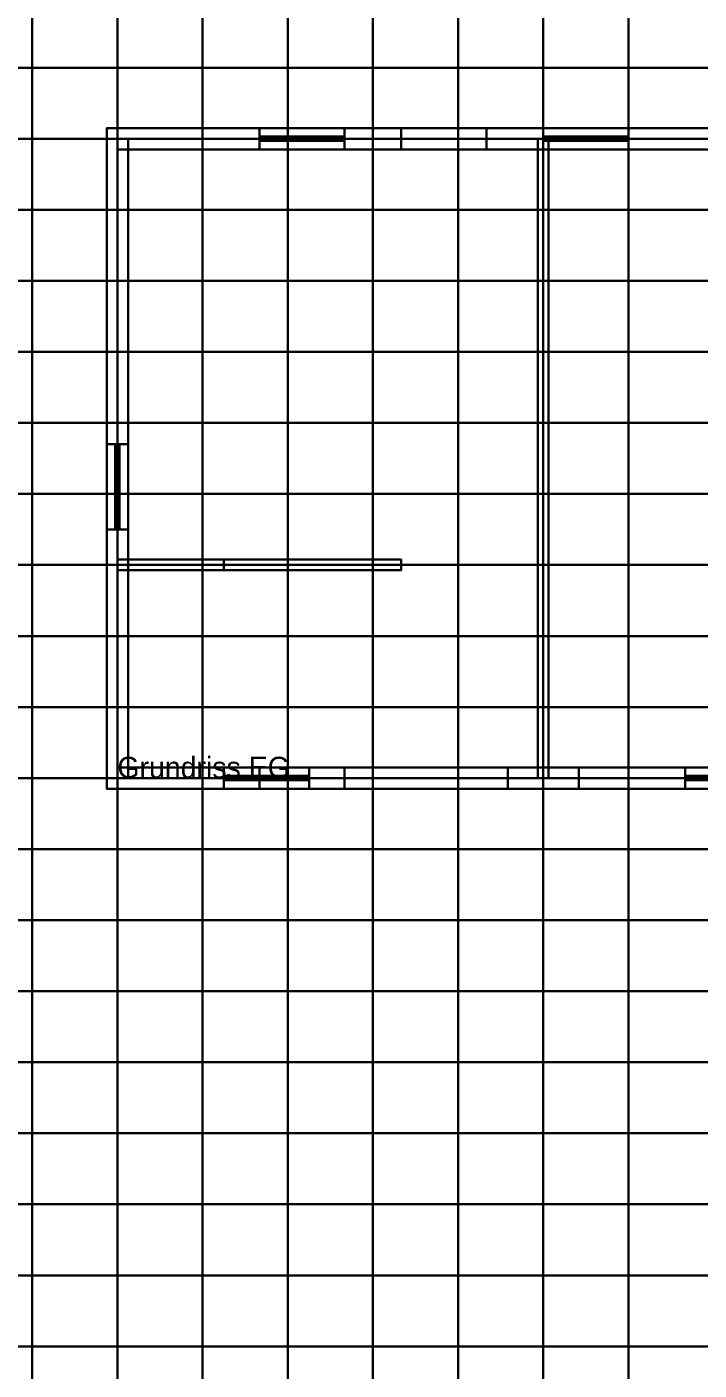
# Model space of a CAD drawing. Header units: millimetres. Extents: x -20000 to 218800, y -20000 to 179000.
# Drawn here: x 38725 to 48195, y 63666 to 82575 of the extents above; entities that cross this region are included whole.
import ezdxf

# ---------------------------------------------------------------- set-up
doc = ezdxf.new("R2010")
doc.units = ezdxf.units.MM
for name, color, linetype in [('A-BODEN', 33, 'Continuous'), ('A-DECKE', 9, 'Continuous'), ('A-FENSTER', 4, 'Continuous'), ('A-FENSTER-GLAS', 5, 'Continuous'), ('A-MAUER', 253, 'Continuous'), ('A-STUETZE', 8, 'Continuous'), ('A-TERRASSE', 32, 'Continuous'), ('A-TEXT', 2, 'Continuous'), ('A-TREPPE', 41, 'Continuous'), ('A-WAND', 7, 'Continuous'), ('A-WAND-INNEN', 8, 'Continuous')]:
    doc.layers.add(name, color=color, linetype=linetype)

# ---------------------------------------------------------------- blocks, each defined once
blk = doc.blocks.new('RAHMEN')
mesh = blk.add_polyface()
corners = [(0, -30), (0, 30), (1200, 30), (1200, -30), (0, -30, 60), (1200, -30, 60), (1200, 30, 60), (0, 30, 60)]
mesh.append_faces([[corners[k] for k in face] for face in [(0, 1, 2, 3), (4, 5, 6, 7), (0, 3, 5, 4), (3, 2, 6, 5), (2, 1, 7, 6), (1, 0, 4, 7)]])
mesh = blk.add_polyface()
corners = [(0, -30, 1140), (0, 30, 1140), (1200, 30, 1140), (1200, -30, 1140), (0, -30, 1200), (1200, -30, 1200), (1200, 30, 1200), (0, 30, 1200)]
mesh.append_faces([[corners[k] for k in face] for face in [(0, 1, 2, 3), (4, 5, 6, 7), (0, 3, 5, 4), (3, 2, 6, 5), (2, 1, 7, 6), (1, 0, 4, 7)]])
mesh = blk.add_polyface()
corners = [(0, -30), (0, 30), (60, 30), (60, -30), (0, -30, 1200), (60, -30, 1200), (60, 30, 1200), (0, 30, 1200)]
mesh.append_faces([[corners[k] for k in face] for face in [(0, 1, 2, 3), (4, 5, 6, 7), (0, 3, 5, 4), (3, 2, 6, 5), (2, 1, 7, 6), (1, 0, 4, 7)]])
mesh = blk.add_polyface()
corners = [(1140, -30), (1140, 30), (1200, 30), (1200, -30), (1140, -30, 1200), (1200, -30, 1200), (1200, 30, 1200), (1140, 30, 1200)]
mesh.append_faces([[corners[k] for k in face] for face in [(0, 1, 2, 3), (4, 5, 6, 7), (0, 3, 5, 4), (3, 2, 6, 5), (2, 1, 7, 6), (1, 0, 4, 7)]])
blk = doc.blocks.new('FENSTER')
at = {"layer": 'A-FENSTER-GLAS', "color": 5}
blk.add_3dface([(60, 0, 60), (1140, 0, 60), (1140, 0, 1140), (60, 0, 1140)], dxfattribs=at)
blk.add_blockref('RAHMEN', (0, 0))
blk = doc.blocks.new('STUFE')
mesh = blk.add_polyface()
corners = [(0, 0), (0, 280), (1100, 280), (1100, 0), (0, 0, 170), (1100, 0, 170), (1100, 280, 170), (0, 280, 170)]
mesh.append_faces([[corners[k] for k in face] for face in [(0, 1, 2, 3), (4, 5, 6, 7), (0, 3, 5, 4), (3, 2, 6, 5), (2, 1, 7, 6), (1, 0, 4, 7)]])
blk = doc.blocks.new('HAUS')
at = {"layer": 'A-DECKE'}
for points in [[(0, 0, 5800), (12000, 0, 5800), (12000, 9000, 5800), (0, 9000, 5800)], [(0, 0, 6000), (12000, 0, 6000), (12000, 9000, 6000), (0, 9000, 6000)]]:
    blk.add_3dface(points, dxfattribs=at)
at = {"layer": 'A-MAUER'}
blk.add_lwpolyline([(12150, -3500), (16000, -3500)], dxfattribs=at)
at = {"layer": 'A-STUETZE'}
blk.add_circle((14500, -2000), 150, dxfattribs=at)
at = {"layer": 'A-TERRASSE'}
blk.add_solid([(12150, -4000), (16000, -4000), (12150, 0), (16000, 0)], dxfattribs=at)
at = {"layer": 'A-WAND'}
for points in [[(0, 0, 6000), (0, 9000, 6000), (0, 4500, 8400)], [(12000, 0, 6000), (12000, 9000, 6000), (12000, 4500, 8400)]]:
    blk.add_3dface(points, dxfattribs=at)
at = {"layer": 'A-FENSTER'}
for p, rotation in [((3200, 9000, 900), 180), ((7200, 9000, 900), 180), ((0, 4700, 900), -90)]:
    blk.add_blockref('FENSTER', p, dxfattribs=dict(at, rotation=rotation))
for p in [(1500, 0, 900), (8000, 0, 900)]:
    blk.add_blockref('FENSTER', p, dxfattribs=at)
at = {"layer": 'A-TREPPE', "zscale": 1.0380622837370241}
for p in [(9600, 8280.000000000002, 2823.529411764706), (9600, 8000, 2647.058823529412), (9600, 7720.000000000001, 2470.5882352941176), (9600, 7440, 2294.117647058824), (9600, 7160, 2117.6470588235293), (9600, 6880, 1941.1764705882356), (9600, 6600, 1764.7058823529414), (9600, 6320, 1588.2352941176473), (9600, 6040, 1411.764705882353), (9600, 5760, 1235.2941176470588), (9600, 5480, 1058.8235294117646), (9600, 5200, 882.3529411764707), (9600, 4920, 705.8823529411765), (9600, 4640, 529.4117647058823), (9600, 4359.999999999999, 352.94117647058823), (9600, 4080, 176.47058823529412), (9600, 3800)]:
    blk.add_blockref('STUFE', p, dxfattribs=at)
at = {"layer": 'A-TEXT'}
blk.add_text('Grundriss EG', height=300, dxfattribs=at).set_placement((0, 0))
at = {"layer": 'A-BODEN'}
mesh = blk.add_polyface(dxfattribs=at)
corners = [(-150, -150, -300), (-150, 9150, -300), (12150, 9150, -300), (12150, -150, -300), (-150, -150), (12150, -150), (12150, 9150), (-150, 9150)]
mesh.append_faces([[corners[k] for k in face] for face in [(0, 1, 2, 3), (4, 5, 6, 7), (0, 3, 5, 4), (3, 2, 6, 5), (2, 1, 7, 6), (1, 0, 4, 7)]])
at = {"layer": 'A-DECKE'}
mesh = blk.add_polyface(dxfattribs=at)
corners = [(0, 4000, 2750), (0, 9000, 2750), (9600, 9000, 2750), (9600, 4000, 2750), (0, 4000, 3000), (9600, 4000, 3000), (9600, 9000, 3000), (0, 9000, 3000)]
mesh.append_faces([[corners[k] for k in face] for face in [(0, 1, 2, 3), (4, 5, 6, 7), (0, 3, 5, 4), (3, 2, 6, 5), (2, 1, 7, 6), (1, 0, 4, 7)]])
mesh = blk.add_polyface(dxfattribs=at)
corners = [(9600, 8850, 2750), (9600, 9000, 2750), (10700, 9000, 2750), (10700, 8850, 2750), (9600, 8850, 3000), (10700, 8850, 3000), (10700, 9000, 3000), (9600, 9000, 3000)]
mesh.append_faces([[corners[k] for k in face] for face in [(0, 1, 2, 3), (4, 5, 6, 7), (0, 3, 5, 4), (3, 2, 6, 5), (2, 1, 7, 6), (1, 0, 4, 7)]])
mesh = blk.add_polyface(dxfattribs=at)
corners = [(10700, 4000, 2750), (10700, 9000, 2750), (12000, 9000, 2750), (12000, 4000, 2750), (10700, 4000, 3000), (12000, 4000, 3000), (12000, 9000, 3000), (10700, 9000, 3000)]
mesh.append_faces([[corners[k] for k in face] for face in [(0, 1, 2, 3), (4, 5, 6, 7), (0, 3, 5, 4), (3, 2, 6, 5), (2, 1, 7, 6), (1, 0, 4, 7)]])
mesh = blk.add_polyface(dxfattribs=at)
corners = [(0, 0, 2750), (0, 4000, 2750), (12000, 4000, 2750), (12000, 0, 2750), (0, 0, 3000), (12000, 0, 3000), (12000, 4000, 3000), (0, 4000, 3000)]
mesh.append_faces([[corners[k] for k in face] for face in [(0, 1, 2, 3), (4, 5, 6, 7), (0, 3, 5, 4), (3, 2, 6, 5), (2, 1, 7, 6), (1, 0, 4, 7)]])
at = {"layer": 'A-WAND'}
mesh = blk.add_polyface(dxfattribs=at)
corners = [(0, 8850), (0, 9150), (2000, 9150), (2000, 8850), (0, 8850, 3000), (2000, 8850, 3000), (2000, 9150, 3000), (0, 9150, 3000)]
mesh.append_faces([[corners[k] for k in face] for face in [(0, 1, 2, 3), (4, 5, 6, 7), (0, 3, 5, 4), (3, 2, 6, 5), (2, 1, 7, 6), (1, 0, 4, 7)]])
mesh = blk.add_polyface(dxfattribs=at)
corners = [(0, 8850, 3000), (0, 9150, 3000), (4000, 9150, 3000), (4000, 8850, 3000), (0, 8850, 5800), (4000, 8850, 5800), (4000, 9150, 5800), (0, 9150, 5800)]
mesh.append_faces([[corners[k] for k in face] for face in [(0, 1, 2, 3), (4, 5, 6, 7), (0, 3, 5, 4), (3, 2, 6, 5), (2, 1, 7, 6), (1, 0, 4, 7)]])
mesh = blk.add_polyface(dxfattribs=at)
corners = [(2000, 8850), (2000, 9150), (3200, 9150), (3200, 8850), (2000, 8850, 900), (3200, 8850, 900), (3200, 9150, 900), (2000, 9150, 900)]
mesh.append_faces([[corners[k] for k in face] for face in [(0, 1, 2, 3), (4, 5, 6, 7), (0, 3, 5, 4), (3, 2, 6, 5), (2, 1, 7, 6), (1, 0, 4, 7)]])
mesh = blk.add_polyface(dxfattribs=at)
corners = [(2000, 8850, 2100), (2000, 9150, 2100), (3200, 9150, 2100), (3200, 8850, 2100), (2000, 8850, 3000), (3200, 8850, 3000), (3200, 9150, 3000), (2000, 9150, 3000)]
mesh.append_faces([[corners[k] for k in face] for face in [(0, 1, 2, 3), (4, 5, 6, 7), (0, 3, 5, 4), (3, 2, 6, 5), (2, 1, 7, 6), (1, 0, 4, 7)]])
mesh = blk.add_polyface(dxfattribs=at)
corners = [(3200, 8850), (3200, 9150), (6000, 9150), (6000, 8850), (3200, 8850, 3000), (6000, 8850, 3000), (6000, 9150, 3000), (3200, 9150, 3000)]
mesh.append_faces([[corners[k] for k in face] for face in [(0, 1, 2, 3), (4, 5, 6, 7), (0, 3, 5, 4), (3, 2, 6, 5), (2, 1, 7, 6), (1, 0, 4, 7)]])
mesh = blk.add_polyface(dxfattribs=at)
corners = [(4000, 8850, 3000), (4000, 9150, 3000), (5200, 9150, 3000), (5200, 8850, 3000), (4000, 8850, 3900), (5200, 8850, 3900), (5200, 9150, 3900), (4000, 9150, 3900)]
mesh.append_faces([[corners[k] for k in face] for face in [(0, 1, 2, 3), (4, 5, 6, 7), (0, 3, 5, 4), (3, 2, 6, 5), (2, 1, 7, 6), (1, 0, 4, 7)]])
mesh = blk.add_polyface(dxfattribs=at)
corners = [(4000, 8850, 5100), (4000, 9150, 5100), (5200, 9150, 5100), (5200, 8850, 5100), (4000, 8850, 5800), (5200, 8850, 5800), (5200, 9150, 5800), (4000, 9150, 5800)]
mesh.append_faces([[corners[k] for k in face] for face in [(0, 1, 2, 3), (4, 5, 6, 7), (0, 3, 5, 4), (3, 2, 6, 5), (2, 1, 7, 6), (1, 0, 4, 7)]])
mesh = blk.add_polyface(dxfattribs=at)
corners = [(5200, 8850, 3000), (5200, 9150, 3000), (12000, 9150, 3000), (12000, 8850, 3000), (5200, 8850, 5800), (12000, 8850, 5800), (12000, 9150, 5800), (5200, 9150, 5800)]
mesh.append_faces([[corners[k] for k in face] for face in [(0, 1, 2, 3), (4, 5, 6, 7), (0, 3, 5, 4), (3, 2, 6, 5), (2, 1, 7, 6), (1, 0, 4, 7)]])
mesh = blk.add_polyface(dxfattribs=at)
corners = [(6000, 8850), (6000, 9150), (7200, 9150), (7200, 8850), (6000, 8850, 900), (7200, 8850, 900), (7200, 9150, 900), (6000, 9150, 900)]
mesh.append_faces([[corners[k] for k in face] for face in [(0, 1, 2, 3), (4, 5, 6, 7), (0, 3, 5, 4), (3, 2, 6, 5), (2, 1, 7, 6), (1, 0, 4, 7)]])
mesh = blk.add_polyface(dxfattribs=at)
corners = [(6000, 8850, 2100), (6000, 9150, 2100), (7200, 9150, 2100), (7200, 8850, 2100), (6000, 8850, 3000), (7200, 8850, 3000), (7200, 9150, 3000), (6000, 9150, 3000)]
mesh.append_faces([[corners[k] for k in face] for face in [(0, 1, 2, 3), (4, 5, 6, 7), (0, 3, 5, 4), (3, 2, 6, 5), (2, 1, 7, 6), (1, 0, 4, 7)]])
mesh = blk.add_polyface(dxfattribs=at)
corners = [(7200, 8850), (7200, 9150), (12000, 9150), (12000, 8850), (7200, 8850, 3000), (12000, 8850, 3000), (12000, 9150, 3000), (7200, 9150, 3000)]
mesh.append_faces([[corners[k] for k in face] for face in [(0, 1, 2, 3), (4, 5, 6, 7), (0, 3, 5, 4), (3, 2, 6, 5), (2, 1, 7, 6), (1, 0, 4, 7)]])
mesh = blk.add_polyface(dxfattribs=at)
corners = [(-150, 4700), (-150, 9000), (150, 9000), (150, 4700), (-150, 4700, 3000), (150, 4700, 3000), (150, 9000, 3000), (-150, 9000, 3000)]
mesh.append_faces([[corners[k] for k in face] for face in [(0, 1, 2, 3), (4, 5, 6, 7), (0, 3, 5, 4), (3, 2, 6, 5), (2, 1, 7, 6), (1, 0, 4, 7)]])
mesh = blk.add_polyface(dxfattribs=at)
corners = [(-150, 0, 3000), (-150, 9000, 3000), (150, 9000, 3000), (150, 0, 3000), (-150, 0, 5800), (150, 0, 5800), (150, 9000, 5800), (-150, 9000, 5800)]
mesh.append_faces([[corners[k] for k in face] for face in [(0, 1, 2, 3), (4, 5, 6, 7), (0, 3, 5, 4), (3, 2, 6, 5), (2, 1, 7, 6), (1, 0, 4, 7)]])
mesh = blk.add_polyface(dxfattribs=at)
corners = [(11850, 0), (11850, 9000), (12150, 9000), (12150, 0), (11850, 0, 3000), (12150, 0, 3000), (12150, 9000, 3000), (11850, 9000, 3000)]
mesh.append_faces([[corners[k] for k in face] for face in [(0, 1, 2, 3), (4, 5, 6, 7), (0, 3, 5, 4), (3, 2, 6, 5), (2, 1, 7, 6), (1, 0, 4, 7)]])
mesh = blk.add_polyface(dxfattribs=at)
corners = [(11850, 0, 3000), (11850, 9000, 3000), (12150, 9000, 3000), (12150, 0, 3000), (11850, 0, 5800), (12150, 0, 5800), (12150, 9000, 5800), (11850, 9000, 5800)]
mesh.append_faces([[corners[k] for k in face] for face in [(0, 1, 2, 3), (4, 5, 6, 7), (0, 3, 5, 4), (3, 2, 6, 5), (2, 1, 7, 6), (1, 0, 4, 7)]])
mesh = blk.add_polyface(dxfattribs=at)
corners = [(-150, 3500), (-150, 4700), (150, 4700), (150, 3500), (-150, 3500, 900), (150, 3500, 900), (150, 4700, 900), (-150, 4700, 900)]
mesh.append_faces([[corners[k] for k in face] for face in [(0, 1, 2, 3), (4, 5, 6, 7), (0, 3, 5, 4), (3, 2, 6, 5), (2, 1, 7, 6), (1, 0, 4, 7)]])
mesh = blk.add_polyface(dxfattribs=at)
corners = [(-150, 3500, 2100), (-150, 4700, 2100), (150, 4700, 2100), (150, 3500, 2100), (-150, 3500, 3000), (150, 3500, 3000), (150, 4700, 3000), (-150, 4700, 3000)]
mesh.append_faces([[corners[k] for k in face] for face in [(0, 1, 2, 3), (4, 5, 6, 7), (0, 3, 5, 4), (3, 2, 6, 5), (2, 1, 7, 6), (1, 0, 4, 7)]])
mesh = blk.add_polyface(dxfattribs=at)
corners = [(-150, 0), (-150, 3500), (150, 3500), (150, 0), (-150, 0, 3000), (150, 0, 3000), (150, 3500, 3000), (-150, 3500, 3000)]
mesh.append_faces([[corners[k] for k in face] for face in [(0, 1, 2, 3), (4, 5, 6, 7), (0, 3, 5, 4), (3, 2, 6, 5), (2, 1, 7, 6), (1, 0, 4, 7)]])
mesh = blk.add_polyface(dxfattribs=at)
corners = [(0, -150), (0, 150), (1500, 150), (1500, -150), (0, -150, 3000), (1500, -150, 3000), (1500, 150, 3000), (0, 150, 3000)]
mesh.append_faces([[corners[k] for k in face] for face in [(0, 1, 2, 3), (4, 5, 6, 7), (0, 3, 5, 4), (3, 2, 6, 5), (2, 1, 7, 6), (1, 0, 4, 7)]])
mesh = blk.add_polyface(dxfattribs=at)
corners = [(0, -150, 3000), (0, 150, 3000), (2000, 150, 3000), (2000, -150, 3000), (0, -150, 5800), (2000, -150, 5800), (2000, 150, 5800), (0, 150, 5800)]
mesh.append_faces([[corners[k] for k in face] for face in [(0, 1, 2, 3), (4, 5, 6, 7), (0, 3, 5, 4), (3, 2, 6, 5), (2, 1, 7, 6), (1, 0, 4, 7)]])
mesh = blk.add_polyface(dxfattribs=at)
corners = [(1500, -150), (1500, 150), (2700, 150), (2700, -150), (1500, -150, 900), (2700, -150, 900), (2700, 150, 900), (1500, 150, 900)]
mesh.append_faces([[corners[k] for k in face] for face in [(0, 1, 2, 3), (4, 5, 6, 7), (0, 3, 5, 4), (3, 2, 6, 5), (2, 1, 7, 6), (1, 0, 4, 7)]])
mesh = blk.add_polyface(dxfattribs=at)
corners = [(1500, -150, 2100), (1500, 150, 2100), (2700, 150, 2100), (2700, -150, 2100), (1500, -150, 3000), (2700, -150, 3000), (2700, 150, 3000), (1500, 150, 3000)]
mesh.append_faces([[corners[k] for k in face] for face in [(0, 1, 2, 3), (4, 5, 6, 7), (0, 3, 5, 4), (3, 2, 6, 5), (2, 1, 7, 6), (1, 0, 4, 7)]])
mesh = blk.add_polyface(dxfattribs=at)
corners = [(2000, -150, 3000), (2000, 150, 3000), (3200, 150, 3000), (3200, -150, 3000), (2000, -150, 3900), (3200, -150, 3900), (3200, 150, 3900), (2000, 150, 3900)]
mesh.append_faces([[corners[k] for k in face] for face in [(0, 1, 2, 3), (4, 5, 6, 7), (0, 3, 5, 4), (3, 2, 6, 5), (2, 1, 7, 6), (1, 0, 4, 7)]])
mesh = blk.add_polyface(dxfattribs=at)
corners = [(2000, -150, 5100), (2000, 150, 5100), (3200, 150, 5100), (3200, -150, 5100), (2000, -150, 5800), (3200, -150, 5800), (3200, 150, 5800), (2000, 150, 5800)]
mesh.append_faces([[corners[k] for k in face] for face in [(0, 1, 2, 3), (4, 5, 6, 7), (0, 3, 5, 4), (3, 2, 6, 5), (2, 1, 7, 6), (1, 0, 4, 7)]])
mesh = blk.add_polyface(dxfattribs=at)
corners = [(2700, -150), (2700, 150), (5500, 150), (5500, -150), (2700, -150, 3000), (5500, -150, 3000), (5500, 150, 3000), (2700, 150, 3000)]
mesh.append_faces([[corners[k] for k in face] for face in [(0, 1, 2, 3), (4, 5, 6, 7), (0, 3, 5, 4), (3, 2, 6, 5), (2, 1, 7, 6), (1, 0, 4, 7)]])
mesh = blk.add_polyface(dxfattribs=at)
corners = [(3200, -150, 3000), (3200, 150, 3000), (8000, 150, 3000), (8000, -150, 3000), (3200, -150, 5800), (8000, -150, 5800), (8000, 150, 5800), (3200, 150, 5800)]
mesh.append_faces([[corners[k] for k in face] for face in [(0, 1, 2, 3), (4, 5, 6, 7), (0, 3, 5, 4), (3, 2, 6, 5), (2, 1, 7, 6), (1, 0, 4, 7)]])
mesh = blk.add_polyface(dxfattribs=at)
corners = [(5500, -150, 2100), (5500, 150, 2100), (6500, 150, 2100), (6500, -150, 2100), (5500, -150, 3000), (6500, -150, 3000), (6500, 150, 3000), (5500, 150, 3000)]
mesh.append_faces([[corners[k] for k in face] for face in [(0, 1, 2, 3), (4, 5, 6, 7), (0, 3, 5, 4), (3, 2, 6, 5), (2, 1, 7, 6), (1, 0, 4, 7)]])
mesh = blk.add_polyface(dxfattribs=at)
corners = [(6500, -150), (6500, 150), (8000, 150), (8000, -150), (6500, -150, 3000), (8000, -150, 3000), (8000, 150, 3000), (6500, 150, 3000)]
mesh.append_faces([[corners[k] for k in face] for face in [(0, 1, 2, 3), (4, 5, 6, 7), (0, 3, 5, 4), (3, 2, 6, 5), (2, 1, 7, 6), (1, 0, 4, 7)]])
mesh = blk.add_polyface(dxfattribs=at)
corners = [(8000, -150), (8000, 150), (9200, 150), (9200, -150), (8000, -150, 900), (9200, -150, 900), (9200, 150, 900), (8000, 150, 900)]
mesh.append_faces([[corners[k] for k in face] for face in [(0, 1, 2, 3), (4, 5, 6, 7), (0, 3, 5, 4), (3, 2, 6, 5), (2, 1, 7, 6), (1, 0, 4, 7)]])
mesh = blk.add_polyface(dxfattribs=at)
corners = [(8000, -150, 2100), (8000, 150, 2100), (9200, 150, 2100), (9200, -150, 2100), (8000, -150, 3000), (9200, -150, 3000), (9200, 150, 3000), (8000, 150, 3000)]
mesh.append_faces([[corners[k] for k in face] for face in [(0, 1, 2, 3), (4, 5, 6, 7), (0, 3, 5, 4), (3, 2, 6, 5), (2, 1, 7, 6), (1, 0, 4, 7)]])
mesh = blk.add_polyface(dxfattribs=at)
corners = [(8000, -150, 3000), (8000, 150, 3000), (9200, 150, 3000), (9200, -150, 3000), (8000, -150, 3900), (9200, -150, 3900), (9200, 150, 3900), (8000, 150, 3900)]
mesh.append_faces([[corners[k] for k in face] for face in [(0, 1, 2, 3), (4, 5, 6, 7), (0, 3, 5, 4), (3, 2, 6, 5), (2, 1, 7, 6), (1, 0, 4, 7)]])
mesh = blk.add_polyface(dxfattribs=at)
corners = [(8000, -150, 5100), (8000, 150, 5100), (9200, 150, 5100), (9200, -150, 5100), (8000, -150, 5800), (9200, -150, 5800), (9200, 150, 5800), (8000, 150, 5800)]
mesh.append_faces([[corners[k] for k in face] for face in [(0, 1, 2, 3), (4, 5, 6, 7), (0, 3, 5, 4), (3, 2, 6, 5), (2, 1, 7, 6), (1, 0, 4, 7)]])
mesh = blk.add_polyface(dxfattribs=at)
corners = [(9200, -150), (9200, 150), (12000, 150), (12000, -150), (9200, -150, 3000), (12000, -150, 3000), (12000, 150, 3000), (9200, 150, 3000)]
mesh.append_faces([[corners[k] for k in face] for face in [(0, 1, 2, 3), (4, 5, 6, 7), (0, 3, 5, 4), (3, 2, 6, 5), (2, 1, 7, 6), (1, 0, 4, 7)]])
mesh = blk.add_polyface(dxfattribs=at)
corners = [(9200, -150, 3000), (9200, 150, 3000), (12000, 150, 3000), (12000, -150, 3000), (9200, -150, 5800), (12000, -150, 5800), (12000, 150, 5800), (9200, 150, 5800)]
mesh.append_faces([[corners[k] for k in face] for face in [(0, 1, 2, 3), (4, 5, 6, 7), (0, 3, 5, 4), (3, 2, 6, 5), (2, 1, 7, 6), (1, 0, 4, 7)]])
at = {"layer": 'A-WAND-INNEN'}
mesh = blk.add_polyface(dxfattribs=at)
corners = [(5925, 5000), (5925, 9000), (6075, 9000), (6075, 5000), (5925, 5000, 2750), (6075, 5000, 2750), (6075, 9000, 2750), (5925, 9000, 2750)]
mesh.append_faces([[corners[k] for k in face] for face in [(0, 1, 2, 3), (4, 5, 6, 7), (0, 3, 5, 4), (3, 2, 6, 5), (2, 1, 7, 6), (1, 0, 4, 7)]])
mesh = blk.add_polyface(dxfattribs=at)
corners = [(5925, 6000, 3000), (5925, 9000, 3000), (6075, 9000, 3000), (6075, 6000, 3000), (5925, 6000, 5800), (6075, 6000, 5800), (6075, 9000, 5800), (5925, 9000, 5800)]
mesh.append_faces([[corners[k] for k in face] for face in [(0, 1, 2, 3), (4, 5, 6, 7), (0, 3, 5, 4), (3, 2, 6, 5), (2, 1, 7, 6), (1, 0, 4, 7)]])
mesh = blk.add_polyface(dxfattribs=at)
corners = [(5925, 5000, 5100), (5925, 6000, 5100), (6075, 6000, 5100), (6075, 5000, 5100), (5925, 5000, 5800), (6075, 5000, 5800), (6075, 6000, 5800), (5925, 6000, 5800)]
mesh.append_faces([[corners[k] for k in face] for face in [(0, 1, 2, 3), (4, 5, 6, 7), (0, 3, 5, 4), (3, 2, 6, 5), (2, 1, 7, 6), (1, 0, 4, 7)]])
mesh = blk.add_polyface(dxfattribs=at)
corners = [(5925, 4000, 2100), (5925, 5000, 2100), (6075, 5000, 2100), (6075, 4000, 2100), (5925, 4000, 2750), (6075, 4000, 2750), (6075, 5000, 2750), (5925, 5000, 2750)]
mesh.append_faces([[corners[k] for k in face] for face in [(0, 1, 2, 3), (4, 5, 6, 7), (0, 3, 5, 4), (3, 2, 6, 5), (2, 1, 7, 6), (1, 0, 4, 7)]])
mesh = blk.add_polyface(dxfattribs=at)
corners = [(5925, 0, 3000), (5925, 5000, 3000), (6075, 5000, 3000), (6075, 0, 3000), (5925, 0, 5800), (6075, 0, 5800), (6075, 5000, 5800), (5925, 5000, 5800)]
mesh.append_faces([[corners[k] for k in face] for face in [(0, 1, 2, 3), (4, 5, 6, 7), (0, 3, 5, 4), (3, 2, 6, 5), (2, 1, 7, 6), (1, 0, 4, 7)]])
mesh = blk.add_polyface(dxfattribs=at)
corners = [(5925, 3000), (5925, 4000), (6075, 4000), (6075, 3000), (5925, 3000, 2750), (6075, 3000, 2750), (6075, 4000, 2750), (5925, 4000, 2750)]
mesh.append_faces([[corners[k] for k in face] for face in [(0, 1, 2, 3), (4, 5, 6, 7), (0, 3, 5, 4), (3, 2, 6, 5), (2, 1, 7, 6), (1, 0, 4, 7)]])
mesh = blk.add_polyface(dxfattribs=at)
corners = [(0, 2925), (0, 3075), (1500, 3075), (1500, 2925), (0, 2925, 2750), (1500, 2925, 2750), (1500, 3075, 2750), (0, 3075, 2750)]
mesh.append_faces([[corners[k] for k in face] for face in [(0, 1, 2, 3), (4, 5, 6, 7), (0, 3, 5, 4), (3, 2, 6, 5), (2, 1, 7, 6), (1, 0, 4, 7)]])
mesh = blk.add_polyface(dxfattribs=at)
corners = [(1500, 2925, 2100), (1500, 3075, 2100), (2400, 3075, 2100), (2400, 2925, 2100), (1500, 2925, 2750), (2400, 2925, 2750), (2400, 3075, 2750), (1500, 3075, 2750)]
mesh.append_faces([[corners[k] for k in face] for face in [(0, 1, 2, 3), (4, 5, 6, 7), (0, 3, 5, 4), (3, 2, 6, 5), (2, 1, 7, 6), (1, 0, 4, 7)]])
mesh = blk.add_polyface(dxfattribs=at)
corners = [(2400, 2925), (2400, 3075), (4000, 3075), (4000, 2925), (2400, 2925, 2750), (4000, 2925, 2750), (4000, 3075, 2750), (2400, 3075, 2750)]
mesh.append_faces([[corners[k] for k in face] for face in [(0, 1, 2, 3), (4, 5, 6, 7), (0, 3, 5, 4), (3, 2, 6, 5), (2, 1, 7, 6), (1, 0, 4, 7)]])

msp = doc.modelspace()

# ---------------------------------------------------------------- block references
at = {"row_count": 6, "column_count": 10, "row_spacing": 18000, "column_spacing": 20000}
msp.add_blockref('HAUS', (0, 0), dxfattribs=at)

# ---------------------------------------------------------------- meshes
at = {"layer": 'GELAENDE'}
mesh = msp.add_polymesh((9, 9), dxfattribs=at)
for k, corner in enumerate([(37599.99999999999, 76000, -548.8676923576795), (37599.99999999999, 77000, -549.2824971932196), (37599.99999999999, 78000, -547.177978873083), (37599.99999999999, 79000, -542.589653695799), (37599.99999999999, 80000, -535.5949552124016), (37599.99999999999, 81000, -526.3119274413625), (37599.99999999999, 82000, -514.8972327326433), (37599.99999999999, 83000, -501.5435079005741), (37599.99999999999, 84000, -486.4761132440286), (38800, 76000, -546.8185598995309), (38800, 77000, -547.2276550337996), (38800, 78000, -545.152104965473), (38800, 79000, -540.6269371187045), (38800, 80000, -533.728519187993), (38800, 81000, -524.573270340737), (38800, 82000, -513.315696502618), (38800, 83000, -500.14578288275493), (38800, 84000, -485.2857877429312), (40000, 76000, -543.3024649226296), (40000, 77000, -543.7017628122743), (40000, 78000, -541.6759192059546), (40000, 79000, -537.2591226710049), (40000, 80000, -530.5259120046293), (40000, 81000, -521.5899183013153), (40000, 82000, -510.6019472903278), (40000, 83000, -497.7474343061658), (40000, 84000, -483.24331484243964), (41199.99999999999, 76000, -538.3545390857183), (41199.99999999999, 77000, -538.740050078216), (41199.99999999999, 78000, -536.7841544935626), (41199.99999999999, 79000, -532.5198604414101), (41199.99999999999, 80000, -526.0191330546455), (41199.99999999999, 81000, -517.39167999051), (41199.99999999999, 82000, -506.7830999808557), (41199.99999999999, 83000, -494.3724256769954), (41199.99999999999, 84000, -480.3691022566239), (42400, 76000, -532.0242204281927), (42400, 77000, -532.3920926251395), (42400, 78000, -530.5256877243012), (42400, 79000, -526.4565035715267), (42400, 80000, -520.2532125835666), (42400, 81000, -512.0205028177699), (42400, 82000, -501.8973112341747), (42400, 83000, -490.05447896583695), (42400, 84000, -476.691868167553), (43599.99999999999, 76000, -524.3747594015537), (43599.99999999999, 77000, -524.7213171455599), (43599.99999999999, 78000, -522.9630514293544), (43599.99999999999, 79000, -519.129635118919), (43599.99999999999, 80000, -513.28576176278), (43599.99999999999, 81000, -505.53005380992965), (43599.99999999999, 82000, -495.99339823641475), (43599.99999999999, 83000, -484.83673766890473), (43599.99999999999, 84000, -472.24835428271314), (44800, 76000, -515.4825868918036), (44800, 77000, -515.8043674924479), (44800, 78000, -514.1718089707063), (44800, 79000, -510.6124627312251), (44800, 80000, -505.1863970577536), (44800, 81000, -497.98518338801847), (44800, 82000, -489.1303509346753), (44800, 83000, -478.7713357324819), (44800, 84000, -467.08295872401106), (46000, 76000, -505.43655054729874), (46000, 77000, -505.73033887918604), (46000, 78000, -504.23979953700524), (46000, 79000, -500.9900871795395), (46000, 80000, -496.0360446433264), (46000, 81000, -489.4612774032896), (46000, 82000, -481.3767426289734), (46000, 83000, -471.9188766477618), (46000, 84000, -461.24729241641666), (47200, 76000, -494.3370270424149), (47200, 77000, -494.5998876696465), (47200, 78000, -493.26626048342695), (47200, 79000, -490.35865205964046), (47200, 80000, -485.92613181611864), (47200, 81000, -480.0435039067136), (47200, 82000, -472.8100448104975), (47200, 83000, -464.34782792079716), (47200, 84000, -454.79966340866054)]):
    mesh.set_mesh_vertex(divmod(k, 9), corner)
mesh = msp.add_polymesh((9, 9), dxfattribs=at)
for k, corner in enumerate([(47200, 76000, -494.3370270424149), (47200, 77000, -494.5998876696465), (47200, 78000, -493.26626048342695), (47200, 79000, -490.35865205964046), (47200, 80000, -485.92613181611864), (47200, 81000, -480.0435039067136), (47200, 82000, -472.8100448104975), (47200, 83000, -464.34782792079716), (47200, 84000, -454.79966340866054), (48399.99999999999, 76000, -482.2949191469985), (48399.99999999999, 77000, -482.5242256530773), (48399.99999999999, 78000, -481.36083578482516), (48399.99999999999, 79000, -478.82438315696083), (48399.99999999999, 80000, -474.95767348320715), (48399.99999999999, 81000, -469.82596217796646), (48399.99999999999, 82000, -463.51585309207604), (48399.99999999999, 83000, -456.1338369678118), (48399.99999999999, 84000, -447.8044942784855), (49599.99999999999, 76000, -469.43054762254883), (49599.99999999999, 77000, -469.62400885266464), (49599.99999999999, 78000, -468.64248050937783), (49599.99999999999, 79000, -466.5025270736536), (49599.99999999999, 80000, -463.24026285456404), (49599.99999999999, 81000, -458.9107425165313), (49599.99999999999, 82000, -453.5870319651081), (49599.99999999999, 83000, -447.35897527122364), (49599.99999999999, 84000, -440.33167844354466), (50800, 76000, -455.87244901694237), (50800, 77000, -456.0281319704337), (50800, 78000, -455.23827225886834), (50800, 79000, -453.51619972263927), (50800, 80000, -450.8909764239297), (50800, 81000, -447.4069061891735), (50800, 82000, -443.12278692826266), (50800, 83000, -438.1109183485213), (50800, 84000, -432.4558818094763), (52000, 76000, -441.75609136973475), (52000, 77000, -441.87244051399233), (52000, 78000, -441.28214145129334), (52000, 79000, -439.9951561941), (52000, 80000, -438.0332041791878), (52000, 81000, -435.4293957258132), (52000, 82000, -432.2276732589281), (52000, 83000, -428.4820697274752), (52000, 84000, -424.25579673285586), (53200, 76000, -427.2225206602894), (53200, 77000, -427.2983734731236), (53200, 78000, -426.9135331323986), (53200, 79000, -426.0744942855101), (53200, 80000, -424.7954167303931), (53200, 81000, -423.0978864517616), (53200, 82000, -421.0105513314428), (53200, 83000, -418.5686376806326), (53200, 84000, -415.813355753181), (54399.99999999999, 76000, -412.4169515229754), (54399.99999999999, 77000, -412.4515501081541), (54399.99999999999, 78000, -412.27601368687635), (54399.99999999999, 79000, -411.8933046491014), (54399.99999999999, 80000, -411.3098816739034), (54399.99999999999, 81000, -410.5355907314303), (54399.99999999999, 82000, -409.5834989202186), (54399.99999999999, 83000, -408.4696739440608), (54399.99999999999, 84000, -407.21291295002095), (55599.99999999999, 76000, -397.48731631054216), (55599.99999999999, 77000, -397.48031497043905), (55599.99999999999, 78000, -397.51583637050527), (55599.99999999999, 79000, -397.59328104404256), (55599.99999999999, 80000, -397.71134201827783), (55599.99999999999, 81000, -397.86802687111367), (55599.99999999999, 82000, -398.060691355667), (55599.99999999999, 83000, -398.2860840251418), (55599.99999999999, 84000, -398.54040110493617), (56800, 76000, -382.5827870029514), (56800, 77000, -382.5342556926423), (56800, 78000, -382.7804799959649), (56800, 79000, -383.31730457923624), (56800, 80000, -384.13566987667605), (56800, 81000, -385.22176498156443), (56800, 82000, -386.55726072203953), (56800, 83000, -388.11961898809835), (56800, 84000, -389.8824730895317)]):
    mesh.set_mesh_vertex(divmod(k, 9), corner)
mesh = msp.add_polymesh((9, 9), dxfattribs=at)
for k, corner in enumerate([(37599.99999999999, 68000, -464.24356979388085), (37599.99999999999, 69000, -481.19031894089346), (37599.99999999999, 70000, -496.7668830067994), (37599.99999999999, 71000, -510.71038858530494), (37599.99999999999, 72000, -522.7855221122908), (37599.99999999999, 73000, -532.7885010675391), (37599.99999999999, 74000, -540.5505130518636), (37599.99999999999, 75000, -545.9405647010428), (37599.99999999999, 76000, -548.8676923576795), (38800, 68000, -463.3592705748423), (38800, 69000, -480.07275128605613), (38800, 70000, -495.4349072254681), (38800, 71000, -509.18648338390415), (38800, 72000, -521.0954052389366), (38800, 73000, -530.9606952938549), (38800, 74000, -538.6158648166238), (38800, 75000, -543.9317235391142), (38800, 76000, -546.8185598995309), (40000, 68000, -461.8419064680101), (40000, 69000, -478.15512316890096), (40000, 70000, -493.149377397726), (40000, 71000, -506.57162293278424), (40000, 72000, -518.195343105254), (40000, 73000, -527.8243735426449), (40000, 74000, -535.2962126804491), (40000, 75000, -540.4847641730847), (40000, 76000, -543.3024649226296), (41199.99999999999, 68000, -459.70663847396605), (41199.99999999999, 69000, -475.45659489569107), (41199.99999999999, 70000, -489.9331297821163), (41199.99999999999, 71000, -502.89193405321487), (41199.99999999999, 72000, -514.1143121734494), (41199.99999999999, 73000, -523.410872904117), (41199.99999999999, 74000, -530.6247255101533), (41199.99999999999, 75000, -535.6341274815269), (41199.99999999999, 76000, -538.3545390857183), (42400, 68000, -456.9748014846807), (42400, 69000, -472.0041292689175), (42400, 70000, -485.81830006166393), (42400, 71000, -498.18418298013717), (42400, 72000, -508.89308875558436), (42400, 73000, -517.7642916177421), (42400, 74000, -524.6480792613536), (42400, 75000, -529.4282794228553), (42400, 76000, -532.0242204281927), (43599.99999999999, 68000, -453.6736911123259), (43599.99999999999, 69000, -467.83222218388954), (43599.99999999999, 70000, -480.84600225475384), (43599.99999999999, 71000, -492.49540800609776), (43599.99999999999, 72000, -502.5838415901429), (43599.99999999999, 73000, -510.9410484572219), (43599.99999999999, 74000, -517.4259906077511), (43599.99999999999, 75000, -521.9292267794915), (43599.99999999999, 76000, -524.3747594015537), (44800, 68000, -449.83629096054017), (44800, 69000, -462.98255795715176), (44800, 70000, -475.06591791744955), (44800, 71000, -485.8824494901783), (44800, 72000, -495.2496105892423), (44800, 73000, -503.00931901275203), (44800, 74000, -509.0306202718681), (44800, 75000, -513.2118976065908), (44800, 76000, -515.4825868918036), (46000, 68000, -445.5009430631643), (46000, 69000, -457.5035928305718), (46000, 70000, -468.5357997418076), (46000, 71000, -478.41138192791647), (46000, 72000, -486.96367696466933), (46000, 73000, -494.04835450306064), (46000, 74000, -499.54585201895975), (46000, 75000, -503.36339257568284), (46000, 76000, -505.43655054729874), (47200, 68000, -440.7109647833133), (47200, 69000, -451.4500708125893), (47200, 70000, -461.32089451006874), (47200, 71000, -470.1568537567876), (47200, 72000, -477.80883102623494), (47200, 73000, -484.1476899234272), (47200, 74000, -489.06645451816166), (47200, 75000, -492.4821146935536), (47200, 76000, -494.3370270424149)]):
    mesh.set_mesh_vertex(divmod(k, 9), corner)
mesh = msp.add_polymesh((9, 9), dxfattribs=at)
for k, corner in enumerate([(47200, 68000, -440.7109647833133), (47200, 69000, -451.4500708125893), (47200, 70000, -461.32089451006874), (47200, 71000, -470.1568537567876), (47200, 72000, -477.80883102623494), (47200, 73000, -484.1476899234272), (47200, 74000, -489.06645451816166), (47200, 75000, -492.4821146935536), (47200, 76000, -494.3370270424149), (48399.99999999999, 68000, -435.51421600060326), (48399.99999999999, 69000, -444.8824766941797), (48399.99999999999, 70000, -453.49329117037814), (48399.99999999999, 71000, -461.2013414936936), (48399.99999999999, 72000, -467.87654496836643), (48399.99999999999, 73000, -473.40624944160714), (48399.99999999999, 74000, -477.6971344452738), (48399.99999999999, 75000, -480.67678609192916), (48399.99999999999, 76000, -482.2949191469985), (49599.99999999999, 68000, -429.96262091105416), (49599.99999999999, 69000, -437.866431704816), (49599.99999999999, 70000, -445.1312005478441), (49599.99999999999, 71000, -451.6343256568682), (49599.99999999999, 72000, -457.26605891017664), (49599.99999999999, 73000, -461.93135798024645), (49599.99999999999, 74000, -465.55149028826656), (49599.99999999999, 75000, -468.0653617118739), (49599.99999999999, 76000, -469.43054762254883), (50800, 68000, -424.1116492176875), (50800, 69000, -430.47203784683614), (50800, 70000, -436.3181738878276), (50800, 71000, -441.5513967061184), (50800, 72000, -446.0833893209988), (50800, 73000, -449.8376688617323), (50800, 74000, -452.750877308741), (50800, 75000, -454.7738507370109), (50800, 76000, -455.87244901694237), (52000, 68000, -418.01976189558934), (52000, 69000, -422.7731774594071), (52000, 70000, -427.14226803951607), (52000, 71000, -431.0532999345466), (52000, 72000, -434.44026973886866), (52000, 73000, -437.2460182300948), (52000, 74000, -439.4231950002681), (52000, 75000, -440.9350575514115), (52000, 76000, -441.75609136973475), (53200, 68000, -411.74782706917165), (53200, 69000, -414.84677501061526), (53200, 70000, -417.6951656209945), (53200, 71000, -420.24492885488496), (53200, 72000, -422.45303436594736), (53200, 73000, -424.28221769619887), (53200, 74000, -425.70160915892814), (53200, 75000, -426.6872548020893), (53200, 76000, -427.2225206602894), (54399.99999999999, 68000, -405.35851183799423), (54399.99999999999, 69000, -406.7720284936088), (54399.99999999999, 70000, -408.0712589568322), (54399.99999999999, 71000, -409.23427713818916), (54399.99999999999, 72000, -410.2414556956279), (54399.99999999999, 73000, -411.0757972697166), (54399.99999999999, 74000, -411.7232213346947), (54399.99999999999, 75000, -412.1728018244183), (54399.99999999999, 76000, -412.4169515229754), (55599.99999999999, 68000, -398.91565612782), (55599.99999999999, 69000, -398.62961810642906), (55599.99999999999, 70000, -398.3667069411766), (55599.99999999999, 71000, -398.1313595767747), (55599.99999999999, 72000, -397.92754778537284), (55599.99999999999, 73000, -397.75871113808705), (55599.99999999999, 74000, -397.6276989580666), (55599.99999999999, 75000, -397.5367222347109), (55599.99999999999, 76000, -397.48731631054216), (56800, 68000, -392.4836348231803), (56800, 69000, -390.5009001221419), (56800, 70000, -388.67847424986996), (56800, 71000, -387.04711285277875), (56800, 72000, -385.63434713258476), (56800, 73000, -384.4640192238942), (56800, 74000, -383.5558798292712), (56800, 75000, -382.92525490218304), (56800, 76000, -382.5827870029514)]):
    mesh.set_mesh_vertex(divmod(k, 9), corner)
mesh = msp.add_polymesh((9, 9), dxfattribs=at)
for k, corner in enumerate([(37599.99999999999, 60000, -316.175100495541), (37599.99999999999, 61000, -332.91787108492156), (37599.99999999999, 62000, -350.7927339415492), (37599.99999999999, 63000, -369.4980290801889), (37599.99999999999, 64000, -388.71808196388804), (37599.99999999999, 65000, -408.1285308945669), (37599.99999999999, 66000, -427.4018010099836), (37599.99999999999, 67000, -446.2126325067436), (37599.99999999999, 68000, -464.24356979388085), (38800, 60000, -317.32893259742474), (38800, 61000, -333.8412424729278), (38800, 62000, -351.47006160385257), (38800, 63000, -369.9178822911806), (38800, 64000, -388.8733751915309), (38800, 65000, -408.0166433773406), (38800, 66000, -427.02462098541264), (38800, 67000, -445.57652534510004), (38800, 68000, -463.3592705748423), (40000, 60000, -319.30878667737335), (40000, 61000, -335.42565029696686), (40000, 62000, -352.63228436874545), (40000, 63000, -370.63830607849275), (40000, 64000, -389.1398419762868), (40000, 65000, -407.82465620943776), (40000, 66000, -426.3774198811075), (40000, 67000, -444.4850326078046), (40000, 68000, -461.8419064680101), (41199.99999999999, 60000, -322.0948806878727), (41199.99999999999, 61000, -337.65526367779665), (41199.99999999999, 62000, -354.2677896905408), (41199.99999999999, 63000, -371.6521022057829), (41199.99999999999, 64000, -389.51481987012477), (41199.99999999999, 65000, -407.5544876631778), (41199.99999999999, 66000, -425.46666431656604), (41199.99999999999, 67000, -442.94906012948866), (41199.99999999999, 68000, -459.70663847396605), (42400, 60000, -325.6593768985303), (42400, 61000, -340.5078050555279), (42400, 62000, -356.3602361406893), (42400, 63000, -372.94914115726385), (42400, 64000, -389.9945622178806), (42400, 65000, -407.20883717336886), (42400, 66000, -424.3014542603335), (42400, 67000, -440.9839548394305), (42400, 68000, -456.9748014846807), (43599.99999999999, 60000, -329.9666600414749), (43599.99999999999, 61000, -343.95477277963937), (43599.99999999999, 62000, -358.88871668593214), (43599.99999999999, 63000, -374.5164633484763), (43599.99999999999, 64000, -390.5742755925974), (43599.99999999999, 65000, -406.79115836544844), (43599.99999999999, 66000, -422.89343210612446), (43599.99999999999, 67000, -438.6093514201112), (43599.99999999999, 68000, -453.6736911123259), (44800, 60000, -334.97369316734074), (44800, 61000, -347.9617258880476), (44800, 62000, -361.8279675844656), (44800, 63000, -376.33840861417343), (44800, 64000, -391.24816768986284), (44800, 65000, -406.30562454799895), (44800, 66000, -421.25666634587355), (44800, 67000, -435.84897612395685), (44800, 68000, -449.83629096054017), (46000, 60000, -340.6304476562393), (46000, 61000, -352.4886282298161), (46000, 62000, -365.14862081289874), (46000, 63000, -378.39677267951555), (46000, 64000, -392.0095052025999), (46000, 65000, -405.7570870144282), (46000, 66000, -419.4075110020144), (46000, 67000, -432.73040970846796), (46000, 68000, -445.5009430631643), (47200, 60000, -346.88040308719195), (47200, 61000, -357.4902484931408), (47200, 62000, -368.81749750183513), (47200, 63000, -380.6709890511665), (47200, 64000, -392.8506810980462), (47200, 65000, -405.15102657044923), (47200, 66000, -417.36444222349326), (47200, 67000, -429.28481185840695), (47200, 68000, -440.7109647833133)]):
    mesh.set_mesh_vertex(divmod(k, 9), corner)
mesh = msp.add_polymesh((9, 9), dxfattribs=at)
for k, corner in enumerate([(47200, 60000, -346.88040308719195), (47200, 61000, -357.4902484931408), (47200, 62000, -368.81749750183513), (47200, 63000, -380.6709890511665), (47200, 64000, -392.8506810980462), (47200, 65000, -405.15102657044923), (47200, 66000, -417.36444222349326), (47200, 67000, -429.28481185840695), (47200, 68000, -440.7109647833133), (48399.99999999999, 60000, -353.6611119714931), (48399.99999999999, 61000, -362.91661214166635), (48399.99999999999, 62000, -372.7979394481683), (48399.99999999999, 63000, -383.1383345108966), (48399.99999999999, 64000, -393.76329062471024), (48399.99999999999, 65000, -404.49349877168135), (48399.99999999999, 66000, -415.1478736781965), (48399.99999999999, 67000, -425.5466098485286), (48399.99999999999, 68000, -435.51421600060326), (49599.99999999999, 60000, -360.9048237073753), (49599.99999999999, 61000, -368.71350074353427), (49599.99999999999, 62000, -377.0501753917296), (49599.99999999999, 63000, -385.7741561584682), (49599.99999999999, 64000, -394.7382152898701), (49599.99999999999, 65000, -403.79107341854), (49599.99999999999, 66000, -412.7799525863284), (49599.99999999999, 67000, -421.5531545576302), (49599.99999999999, 68000, -429.96262091105416), (50800, 60000, -368.53916152162617), (50800, 61000, -374.822993704031), (50800, 62000, -381.53171839657335), (50800, 63000, -388.5521177352657), (50800, 64000, -395.7657139685388), (50800, 65000, -403.0507689129629), (50800, 66000, -410.2843384327085), (50800, 67000, -417.34434727091764), (50800, 68000, -424.1116492176875), (52000, 60000, -376.4878456343825), (52000, 61000, -381.18404698902526), (52000, 62000, -386.1977903663963), (52000, 63000, -391.4444627674856), (52000, 64000, -396.835520233565), (52000, 65000, -402.2799821328576), (52000, 66000, -407.68596656901923), (52000, 67000, -412.96224099955305), (52000, 68000, -418.01976189558934), (53200, 60000, -384.6714554214752), (53200, 61000, -387.7331030567781), (53200, 62000, -391.0017694524743), (53200, 63000, -394.42229189964826), (53200, 64000, -397.9369449343795), (53200, 65000, -401.48641452494263), (53200, 66000, -405.01079906801505), (53200, 67000, -408.450620300868), (53200, 68000, -411.74782706917165), (54399.99999999999, 60000, -393.0082229590532), (54399.99999999999, 61000, -394.4047259038906), (54399.99999999999, 62000, -395.8956558837636), (54399.99999999999, 63000, -397.4558516474044), (54399.99999999999, 64000, -399.0589829994543), (54399.99999999999, 65000, -400.6779951544378), (54399.99999999999, 66000, -402.2855653190733), (54399.99999999999, 67000, -403.85456379754055), (54399.99999999999, 68000, -405.35851183799423), (55599.99999999999, 60000, -401.41485002165035), (55599.99999999999, 61000, -401.1322548802197), (55599.99999999999, 62000, -400.83055156474654), (55599.99999999999, 63000, -400.51483168451614), (55599.99999999999, 64000, -400.19042339533974), (55599.99999999999, 65000, -399.8628014804653), (55599.99999999999, 66000, -399.53749495697076), (55599.99999999999, 67000, -399.21999376689735), (55599.99999999999, 68000, -398.91565612782), (56800, 60000, -409.80734037051826), (56800, 61000, -407.8484707400593), (56800, 62000, -405.75714864903847), (56800, 63000, -403.5686676936168), (56800, 64000, -401.31996114360453), (56800, 65000, -399.04897864874806), (56800, 66000, -396.7940457923744), (56800, 67000, -394.59321730069956), (56800, 68000, -392.4836348231803)]):
    mesh.set_mesh_vertex(divmod(k, 9), corner)

doc.saveas('drawing.dxf')
